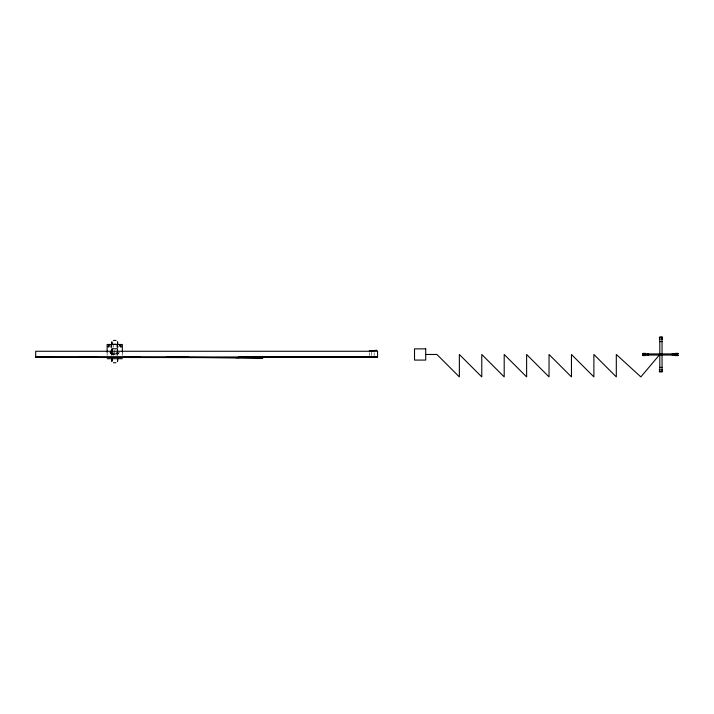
<?xml version="1.0" encoding="UTF-8"?>
<svg xmlns="http://www.w3.org/2000/svg" width="714" height="714" viewBox="0 0 714 714"><rect width="100%" height="100%" fill="white"/><g stroke="black" fill="none" stroke-linecap="round" stroke-linejoin="round"><path stroke-width="0.54" stroke-dasharray="3.57 2.68" d="M111.661 347.281L111.75 345.308M117.846 354.947L117.935 352.984M117.739 346.352L117.953 347.084L117.739 346.335M109.492 352.671L110.911 352.671M118.747 352.832L119.809 352.832M110.732 353.011L113.312 352.939M116.159 352.984L118.747 353.011M110.732 353.225L111.536 353.225M117.944 353.225L118.747 353.225M110.331 351.591L110.732 353.725L118.747 353.725L118.747 352.6M111.83 354.474L117.524 354.474M117.712 345.29L117.801 347.254M111.616 354.938L111.527 352.984L111.616 354.912M374.145 352.654L374.145 355.59M371.351 352.198L371.351 355.59M369.263 352.654L369.263 355.59M122.344 352.136L122.344 355.42M117.944 345.469L117.944 347.459M117.935 352.546L117.944 353.725M117.578 345.397L117.578 347.539M117.578 352.555L117.578 355.643M117.123 350.163L117.123 354.064L112.241 354.064L112.241 352.118M116.159 345.29L116.159 347.254M116.159 352.546L116.159 355.358M114.74 350.52L114.74 353.725M113.312 345.308L113.312 347.281M113.312 352.546L113.312 355.358M112.044 350.52L112.044 353.725M111.884 345.397L111.884 347.539M111.884 352.555L111.884 355.643M111.536 345.469L111.536 347.459M111.527 352.546L111.536 353.725M110.732 344.469L110.732 347.459M110.732 350.52L110.732 353.725M107.136 352.136L107.136 355.42"/><path stroke-width="1.07" d="M111.795 344.327L111.884 342.354M117.578 360.829L117.712 357.884M109.715 357.419L108.706 357.66M659.798 354.474L640.86 376.903L616.307 354.474L616.307 376.903L593.887 354.474L593.887 376.903L571.459 354.474L571.459 376.903L549.039 354.474L549.039 376.903L526.62 354.474L526.62 376.903L504.2 354.474L504.2 376.903L481.78 354.474L481.78 376.903L459.361 354.474L459.361 376.903L436.932 354.474L425.722 354.474M120.773 357.66L119.765 357.419M113.446 340.444L116.025 340.444M116.025 362.739L113.446 362.739M659.263 337.329L662.592 337.329M659.263 339.123L660.093 339.123M661.351 339.123L662.592 339.123M661.557 339.346L662.048 339.346M659.798 341.587L662.048 341.587M116.23 344.291L112.937 344.291M377.046 350.297L371.351 350.708M369.263 350.708L374.145 350.708M642.43 353.582L645.786 353.582M674.935 353.582L678.3 353.582M642.984 353.921L677.738 353.921M642.984 355.036L677.738 355.036M642.43 355.376L645.786 355.376M674.935 355.376L678.3 355.376M35.7 356.732L52.408 356.732M79.129 356.732L96.943 356.732M123.674 356.732L140.372 356.732M167.103 356.732L188.255 356.732M238.369 356.732L284.02 356.732M310.742 356.732L328.565 356.732M355.286 356.732L377.563 356.732M35.7 356.964L377.563 356.964M107.136 358.705L122.344 358.705M659.798 367.371L662.048 367.371M661.557 369.611L662.048 369.611M659.245 369.834L660.102 369.834M661.334 369.834L662.601 369.834M659.245 371.628L660.102 371.628M661.334 371.628L662.601 371.628M117.578 342.354L117.667 344.309M673.257 353.921L673.257 355.036M672.133 353.921L672.133 355.036M648.589 353.921L648.589 355.036M647.473 353.921L647.473 355.036M355.429 357.321L328.208 357.321M311.563 357.321L284.333 357.321M260.931 356.964L377.563 357.321L377.563 351.27L35.7 351.27L35.7 357.321L239.351 357.678M235.656 357.678L262.886 358.035L188.121 357.321M166.817 357.321L139.587 357.321M123.87 357.321L96.64 357.321M122.344 352.136L122.344 344.469L107.136 344.469L107.136 352.136M117.578 341.622L117.578 344.71M117.524 351.627L117.524 348.78L111.83 348.78L111.83 351.627M117.578 357.785L117.578 361.552M112.241 349.191L112.241 352.118M111.884 341.622L111.884 344.71M111.884 357.785L111.884 361.552M79.129 357.321L51.899 357.321M107.752 346.468C109.188 348.887 110.643 342.916 107.752 346.468M119.765 345.754C121.576 349.521 122.38 344.344 119.765 345.754M662.048 337.097L659.798 337.097L659.798 371.851L662.048 371.851L662.048 337.097M425.722 348.869L414.513 348.869L414.513 360.079L425.722 360.079L425.722 348.869M645.233 353.359L642.984 353.359L642.984 355.599L645.233 355.599L645.233 353.359M677.738 353.359L675.498 353.359L675.498 355.599L677.738 355.599L677.738 353.359M111.884 360.829L111.75 357.884L111.884 360.82"/></g></svg>
